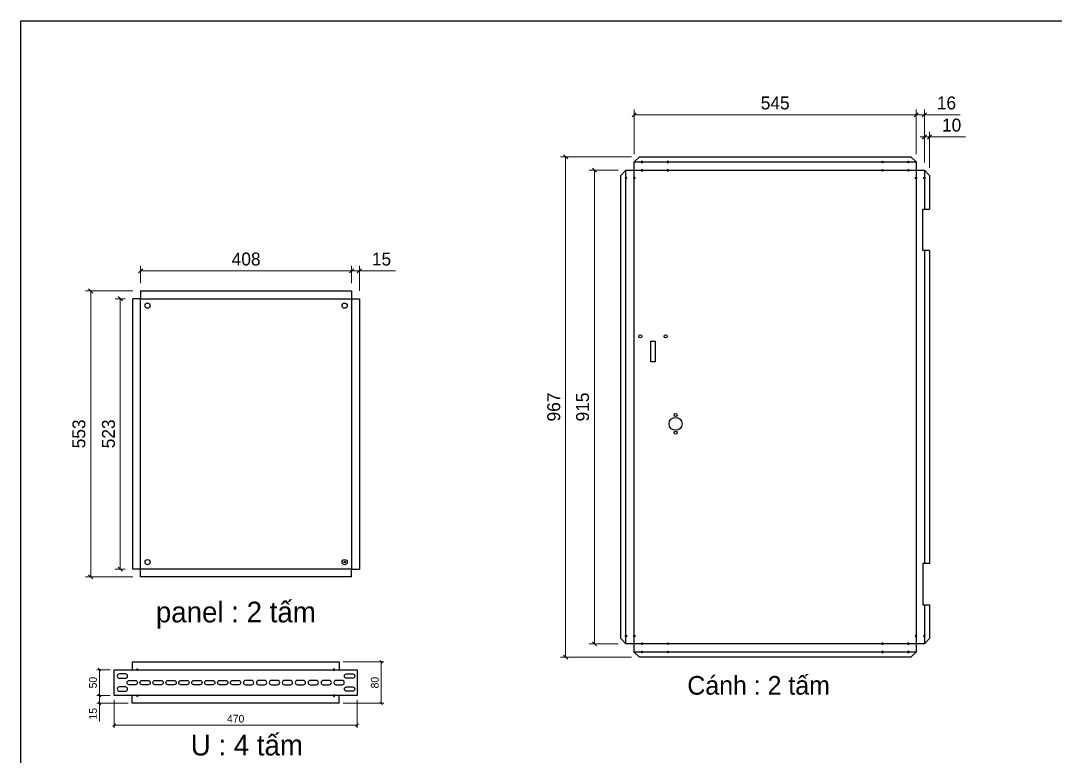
# Model space of a CAD drawing. Header units: millimetres. Extents: x 0 to 3953, y 0 to 2795.
# Drawn here: x 0 to 2000, y 1374 to 2795 of the extents above; entities that cross this region are included whole.
import ezdxf

# ---------------------------------------------------------------- set-up
doc = ezdxf.new("R2010")
doc.units = ezdxf.units.MM
doc.layers.add('CNC', color=7, linetype='Continuous')
doc.layers.add('DIM', color=253, linetype='Continuous')
doc.styles.add('Arial', font='arial.ttf')
doc.dimstyles.new('Dim-15', dxfattribs={"dimtxt": 15, "dimasz": 5, "dimexe": 5, "dimexo": 8, "dimgap": 5, "dimtad": 1, "dimdec": 0, "dimtxsty": 'Standard', "dimblk": 'OBLIQUE', "dimcen": 10, "dimclrd": 5, "dimclre": 5, "dimclrt": 3, "dimazin": 3, "dimtfac": 1, "dimtdec": 0, "dimtmove": 0, "dimatfit": 3, "dimldrblk": 'OBLIQUE', "dimlwd": 9, "dimlwe": 9})
doc.dimstyles.new('Dim-25', dxfattribs={"dimtxt": 25, "dimasz": 8, "dimexe": 10, "dimexo": 15, "dimgap": 10, "dimtad": 1, "dimdec": 0, "dimtxsty": 'Standard', "dimblk": 'OBLIQUE', "dimcen": 10, "dimclrd": 5, "dimclre": 5, "dimclrt": 3, "dimazin": 3, "dimtfac": 1, "dimtdec": 0, "dimtmove": 0, "dimatfit": 3, "dimldrblk": 'OBLIQUE', "dimlwd": 9, "dimlwe": 9})

# ---------------------------------------------------------------- blocks, each defined once
blk = doc.blocks.new('KHUNG CHUẨN')
at = {"color": 7}
blk.add_lwpolyline([(16919.2, -26555.2), (19889.2, -26555.2), (19889.2, -28655.2), (16919.2, -28655.2)], close=True, dxfattribs=at)
at = {"color": 3, "style": 'Arial'}
for tag, p in [('#01', (17055.6, -28580.1)), ('#02', (17431.4, -28580.1)), ('#03', (18030.6, -28580.1)), ('#08', (18751.7, -28580.1)), ('#10', (19064.8, -28580.1)), ('#04', (17024.8, -28634.6)), ('#05', (17308.5, -28633)), ('#06', (17632.7, -28633.7)), ('#07', (18002, -28634.7)), ('#09', (18753.8, -28632.6)), ('#11', (19060.3, -28625.7)), ('#12', (19806.5, -28628.9))]:
    blk.add_attdef(tag, p, '', height=20, dxfattribs=at)
blk = doc.blocks.new('*D1')
at = {"color": 5, "lineweight": 9, "ltscale": 3, "transparency": 16777216}
for p, q in [((639.9, 2287.9), (639.9, 2321.6)), ((654.9, 2272.9), (654.9, 2321.6)), ((639.9, 2311.6), (631.9, 2311.6)), ((639.9, 2311.6), (654.9, 2311.6)), ((654.9, 2311.6), (724.6, 2311.6))]:
    blk.add_line(p, q, dxfattribs=at)
at = {"color": 0, "linetype": 'ByBlock', "lineweight": -2}
for p, q in [((635.9, 2307.6), (643.9, 2315.6)), ((658.9, 2315.6), (650.9, 2307.6))]:
    blk.add_line(p, q, dxfattribs=at)
at = {"layer": 'Defpoints', "color": 0, "ltscale": 3, "transparency": 16777216}
for p in [(654.9, 2311.6), (639.9, 2272.9), (654.9, 2257.9)]:
    blk.add_point(p, dxfattribs=at)
at = {"color": 3, "ltscale": 3, "transparency": 16777216, "insert": (697.7, 2334.4), "char_height": 25, "attachment_point": 5}
blk.add_mtext('15', dxfattribs=at)
blk = doc.blocks.new('_Oblique')
at = {"color": 0, "linetype": 'ByBlock', "lineweight": -2}
blk.add_line((-0.5, -0.5), (0.5, 0.5), dxfattribs=at)
blk = doc.blocks.new('*D2')
at = {"color": 5, "lineweight": 9, "ltscale": 3, "transparency": 16777216}
for p, q in [((231.9, 2287.9), (231.9, 2321.6)), ((639.9, 2287.9), (639.9, 2321.6)), ((639.9, 2311.6), (231.9, 2311.6))]:
    blk.add_line(p, q, dxfattribs=at)
at = {"color": 0, "linetype": 'ByBlock', "lineweight": -2}
for p, q in [((235.9, 2315.6), (227.9, 2307.6)), ((635.9, 2307.6), (643.9, 2315.6))]:
    blk.add_line(p, q, dxfattribs=at)
at = {"layer": 'Defpoints', "color": 0, "ltscale": 3, "transparency": 16777216}
for p in [(231.9, 2311.6), (231.9, 2272.9), (639.9, 2272.9)]:
    blk.add_point(p, dxfattribs=at)
at = {"color": 3, "ltscale": 3, "transparency": 16777216, "insert": (435.9, 2334.4), "char_height": 25, "attachment_point": 5}
blk.add_mtext('408', dxfattribs=at)
blk = doc.blocks.new('*D3')
at = {"color": 5, "lineweight": 9, "ltscale": 3, "transparency": 16777216}
for p, q in [((216.9, 2272.9), (125.3, 2272.9)), ((135.3, 2272.9), (135.3, 1720.4)), ((216.9, 1720.4), (125.3, 1720.4))]:
    blk.add_line(p, q, dxfattribs=at)
at = {"color": 0, "linetype": 'ByBlock', "lineweight": -2}
for p, q in [((139.3, 2268.9), (131.3, 2276.9)), ((131.3, 1724.4), (139.3, 1716.4))]:
    blk.add_line(p, q, dxfattribs=at)
at = {"layer": 'Defpoints', "color": 0, "ltscale": 3, "transparency": 16777216}
for p in [(231.9, 2272.9), (135.3, 1720.4), (231.9, 1720.4)]:
    blk.add_point(p, dxfattribs=at)
at = {"color": 3, "ltscale": 3, "transparency": 16777216, "insert": (112.6, 1996.7), "char_height": 25, "attachment_point": 5, "rotation": 90}
blk.add_mtext('553', dxfattribs=at)
blk = doc.blocks.new('*D4')
at = {"color": 0, "linetype": 'ByBlock', "lineweight": -2}
for p, q in [((196.6, 2253.9), (188.6, 2261.9)), ((188.6, 1739.4), (196.6, 1731.4))]:
    blk.add_line(p, q, dxfattribs=at)
at = {"color": 5, "lineweight": 9, "ltscale": 3, "transparency": 16777216}
for p, q in [((201.9, 2257.9), (182.6, 2257.9)), ((192.6, 1735.4), (192.6, 2257.9)), ((201.9, 1735.4), (182.6, 1735.4))]:
    blk.add_line(p, q, dxfattribs=at)
at = {"layer": 'Defpoints', "color": 0, "ltscale": 3, "transparency": 16777216}
for p in [(192.6, 2257.9), (216.9, 2257.9), (216.9, 1735.4)]:
    blk.add_point(p, dxfattribs=at)
at = {"color": 3, "ltscale": 3, "transparency": 16777216, "insert": (169.8, 1996.7), "char_height": 25, "attachment_point": 5, "rotation": 90}
blk.add_mtext('523', dxfattribs=at)
blk = doc.blocks.new('*D10')
at = {"color": 0, "linetype": 'ByBlock', "lineweight": -2}
for p, q in [((183.2, 1436.1), (178.2, 1431.1)), ((648.2, 1431.1), (653.2, 1436.1))]:
    blk.add_line(p, q, dxfattribs=at)
at = {"layer": 'Defpoints', "color": 0, "transparency": 16777216}
for p in [(180.7, 1491), (650.7, 1491), (650.7, 1433.6)]:
    blk.add_point(p, dxfattribs=at)
at = {"layer": 'DIM', "color": 5, "lineweight": 9, "transparency": 16777216}
for p, q in [((180.7, 1483), (180.7, 1428.6)), ((650.7, 1483), (650.7, 1428.6)), ((180.7, 1433.6), (650.7, 1433.6))]:
    blk.add_line(p, q, dxfattribs=at)
at = {"layer": 'DIM', "color": 3, "transparency": 16777216, "insert": (415.7, 1446.2), "char_height": 15, "attachment_point": 5}
blk.add_mtext('470', dxfattribs=at)
blk = doc.blocks.new('*D11')
at = {"color": 0, "linetype": 'ByBlock', "lineweight": -2}
for p, q in [((699.8, 1553.5), (694.8, 1558.5)), ((694.8, 1478.5), (699.8, 1473.5))]:
    blk.add_line(p, q, dxfattribs=at)
at = {"layer": 'Defpoints', "color": 0, "transparency": 16777216}
for p in [(615.7, 1556), (697.3, 1556), (615.7, 1476)]:
    blk.add_point(p, dxfattribs=at)
at = {"layer": 'DIM', "color": 5, "lineweight": 9, "transparency": 16777216}
for p, q in [((623.7, 1556), (702.3, 1556)), ((697.3, 1476), (697.3, 1556)), ((623.7, 1476), (702.3, 1476))]:
    blk.add_line(p, q, dxfattribs=at)
at = {"layer": 'DIM', "color": 3, "transparency": 16777216, "insert": (684.7, 1516), "char_height": 15, "attachment_point": 5, "rotation": 90}
blk.add_mtext('80', dxfattribs=at)
blk = doc.blocks.new('*D12')
at = {"color": 0, "linetype": 'ByBlock', "lineweight": -2}
for p, q in [((154.9, 1538.5), (149.9, 1543.5)), ((149.9, 1493.5), (154.9, 1488.5))]:
    blk.add_line(p, q, dxfattribs=at)
at = {"layer": 'Defpoints', "color": 0, "transparency": 16777216}
for p in [(180.7, 1541), (152.4, 1491), (180.7, 1491)]:
    blk.add_point(p, dxfattribs=at)
at = {"layer": 'DIM', "color": 5, "lineweight": 9, "transparency": 16777216}
for p, q in [((172.7, 1541), (147.4, 1541)), ((152.4, 1541), (152.4, 1491)), ((172.7, 1491), (147.4, 1491))]:
    blk.add_line(p, q, dxfattribs=at)
at = {"layer": 'DIM', "color": 3, "transparency": 16777216, "insert": (139.8, 1516), "char_height": 15, "attachment_point": 5, "rotation": 90}
blk.add_mtext('50', dxfattribs=at)
blk = doc.blocks.new('*D13')
at = {"color": 0, "linetype": 'ByBlock', "lineweight": -2}
for p, q in [((154.9, 1488.5), (149.9, 1493.5)), ((149.9, 1478.5), (154.9, 1473.5))]:
    blk.add_line(p, q, dxfattribs=at)
at = {"layer": 'Defpoints', "color": 0, "transparency": 16777216}
for p in [(180.7, 1491), (152.4, 1476), (215.7, 1476)]:
    blk.add_point(p, dxfattribs=at)
at = {"layer": 'DIM', "color": 5, "lineweight": 9, "transparency": 16777216}
for p, q in [((172.7, 1491), (147.4, 1491)), ((152.4, 1491), (152.4, 1476)), ((207.7, 1476), (147.4, 1476)), ((152.4, 1476), (152.4, 1440.8))]:
    blk.add_line(p, q, dxfattribs=at)
at = {"layer": 'DIM', "color": 3, "transparency": 16777216, "insert": (139.8, 1455.9), "char_height": 15, "attachment_point": 5, "rotation": 90}
blk.add_mtext('15', dxfattribs=at)
blk = doc.blocks.new('ovan8.5x20')
at = {"layer": 'CNC', "color": 2, "lineweight": -3}
for p, q in [((5.7, 4.2), (-5.8, 4.2)), ((-5.8, -4.2), (5.7, -4.2))]:
    blk.add_line(p, q, dxfattribs=at)
for centre, start, end in [((-5.8, 0), 90, 270), ((5.7, 0), 270, 90)]:
    blk.add_arc(centre, 4.25, start, end, dxfattribs=at)
blk = doc.blocks.new('f3daunguoc')
at = {"layer": 'CNC', "color": 2, "lineweight": -3}
blk.add_circle((0, 0), 1.5, dxfattribs=at)
blk = doc.blocks.new('*D17')
at = {"color": 5, "lineweight": 9, "ltscale": 3, "transparency": 16777216}
for p, q in [((1747.3, 2570.4), (1739.3, 2570.4)), ((1747.3, 2521.1), (1747.3, 2580.4)), ((1747.3, 2570.4), (1757.3, 2570.4)), ((1757.3, 2511.1), (1757.3, 2580.4)), ((1757.3, 2570.4), (1826.6, 2570.4))]:
    blk.add_line(p, q, dxfattribs=at)
at = {"color": 0, "linetype": 'ByBlock', "lineweight": -2}
for p, q in [((1743.3, 2566.4), (1751.3, 2574.4)), ((1761.3, 2574.4), (1753.3, 2566.4))]:
    blk.add_line(p, q, dxfattribs=at)
at = {"layer": 'Defpoints', "color": 0, "ltscale": 3, "transparency": 16777216}
for p in [(1757.3, 2570.4), (1747.3, 2506.1), (1757.3, 2496.1)]:
    blk.add_point(p, dxfattribs=at)
at = {"color": 3, "ltscale": 3, "transparency": 16777216, "insert": (1800, 2593.2), "char_height": 25, "attachment_point": 5}
blk.add_mtext('10', dxfattribs=at)
blk = doc.blocks.new('*D18')
at = {"color": 5, "lineweight": 9, "ltscale": 3, "transparency": 16777216}
for p, q in [((1731.3, 2537.1), (1731.3, 2623.3)), ((1747.3, 2521.1), (1747.3, 2623.3)), ((1731.3, 2613.3), (1723.3, 2613.3)), ((1731.3, 2613.3), (1747.3, 2613.3)), ((1747.3, 2613.3), (1816.7, 2613.3))]:
    blk.add_line(p, q, dxfattribs=at)
at = {"color": 0, "linetype": 'ByBlock', "lineweight": -2}
for p, q in [((1727.3, 2609.3), (1735.3, 2617.3)), ((1751.3, 2617.3), (1743.3, 2609.3))]:
    blk.add_line(p, q, dxfattribs=at)
at = {"layer": 'Defpoints', "color": 0, "ltscale": 3, "transparency": 16777216}
for p in [(1747.3, 2613.3), (1731.3, 2522.1), (1747.3, 2506.1)]:
    blk.add_point(p, dxfattribs=at)
at = {"color": 3, "ltscale": 3, "transparency": 16777216, "insert": (1790, 2636.1), "char_height": 25, "attachment_point": 5}
blk.add_mtext('16', dxfattribs=at)
blk = doc.blocks.new('*D19')
at = {"color": 5, "lineweight": 9, "ltscale": 3, "transparency": 16777216}
for p, q in [((1186.3, 2537.1), (1186.3, 2623.3)), ((1731.3, 2537.1), (1731.3, 2623.3)), ((1731.3, 2613.3), (1186.3, 2613.3))]:
    blk.add_line(p, q, dxfattribs=at)
at = {"color": 0, "linetype": 'ByBlock', "lineweight": -2}
for p, q in [((1190.3, 2617.3), (1182.3, 2609.3)), ((1727.3, 2609.3), (1735.3, 2617.3))]:
    blk.add_line(p, q, dxfattribs=at)
at = {"layer": 'Defpoints', "color": 0, "ltscale": 3, "transparency": 16777216}
for p in [(1186.3, 2613.3), (1186.3, 2522.1), (1731.3, 2522.1)]:
    blk.add_point(p, dxfattribs=at)
at = {"color": 3, "ltscale": 3, "transparency": 16777216, "insert": (1458.8, 2636), "char_height": 25, "attachment_point": 5}
blk.add_mtext('545', dxfattribs=at)
blk = doc.blocks.new('*D20')
at = {"color": 5, "lineweight": 9, "ltscale": 3, "transparency": 16777216}
for p, q in [((1181.3, 2532.1), (1043.6, 2532.1)), ((1053.6, 2532.1), (1053.6, 1565.1)), ((1181.3, 1565.1), (1043.6, 1565.1))]:
    blk.add_line(p, q, dxfattribs=at)
at = {"color": 0, "linetype": 'ByBlock', "lineweight": -2}
for p, q in [((1057.6, 2528.1), (1049.6, 2536.1)), ((1049.6, 1569.1), (1057.6, 1561.1))]:
    blk.add_line(p, q, dxfattribs=at)
at = {"layer": 'Defpoints', "color": 0, "ltscale": 3, "transparency": 16777216}
for p in [(1196.3, 2532.1), (1053.6, 1565.1), (1196.3, 1565.1)]:
    blk.add_point(p, dxfattribs=at)
at = {"color": 3, "ltscale": 3, "transparency": 16777216, "insert": (1030.8, 2048.6), "char_height": 25, "attachment_point": 5, "rotation": 90}
blk.add_mtext('967', dxfattribs=at)
blk = doc.blocks.new('*D21')
at = {"color": 5, "lineweight": 9, "ltscale": 3, "transparency": 16777216}
for p, q in [((1155.3, 2506.1), (1099.3, 2506.1)), ((1109.3, 1591.1), (1109.3, 2506.1)), ((1155.3, 1591.1), (1099.3, 1591.1))]:
    blk.add_line(p, q, dxfattribs=at)
at = {"color": 0, "linetype": 'ByBlock', "lineweight": -2}
for p, q in [((1113.3, 2502.1), (1105.3, 2510.1)), ((1105.3, 1595.1), (1113.3, 1587.1))]:
    blk.add_line(p, q, dxfattribs=at)
at = {"layer": 'Defpoints', "color": 0, "ltscale": 3, "transparency": 16777216}
for p in [(1109.3, 2506.1), (1170.3, 2506.1), (1170.3, 1591.1)]:
    blk.add_point(p, dxfattribs=at)
at = {"color": 3, "ltscale": 3, "transparency": 16777216, "insert": (1086.5, 2048.6), "char_height": 25, "attachment_point": 5, "rotation": 90}
blk.add_mtext('915', dxfattribs=at)

msp = doc.modelspace()

# ---------------------------------------------------------------- linework, layer by layer
at = {"color": 7}
for p, q in [((180.7, 1541), (650.7, 1541)), ((180.7, 1491), (180.7, 1541)), ((215.7, 1556), (615.7, 1556)), ((215.7, 1556), (215.7, 1541)), ((615.7, 1556), (615.7, 1541)), ((650.7, 1541), (650.7, 1491)), ((650.7, 1491), (180.7, 1491)), ((215.7, 1476), (215.7, 1491)), ((615.7, 1476), (615.7, 1491)), ((615.7, 1476), (215.7, 1476))]:
    msp.add_line(p, q, dxfattribs=at)
for points in [[(1757.3, 1666.1), (1757.3, 1601.1), (1747.3, 1591.1), (1731.3, 1591.1), (1731.3, 1575.1), (1721.3, 1565.1), (1196.3, 1565.1), (1186.3, 1575.1), (1186.3, 1591.1), (1170.3, 1591.1), (1160.3, 1601.1), (1160.3, 2496.1), (1170.3, 2506.1), (1186.3, 2506.1), (1186.3, 2522.1), (1196.3, 2532.1), (1721.3, 2532.1), (1731.3, 2522.1), (1731.3, 2506.1), (1747.3, 2506.1), (1757.3, 2496.1), (1757.3, 2431.1)], [(1186.3, 2522.1), (1731.3, 2522.1)], [(1170.3, 1591.1), (1170.3, 2506.1)], [(1747.3, 2506.1), (1747.3, 2431.1)], [(1747.3, 2351.1), (1747.3, 1746.1)], [(1757.3, 2351.1), (1757.3, 1746.1)], [(1747.3, 1666.1), (1747.3, 1591.1)], [(1731.3, 1575.1), (1186.3, 1575.1)]]:
    msp.add_lwpolyline(points, dxfattribs=at)
msp.add_lwpolyline([(1186.3, 2506.1), (1731.3, 2506.1), (1731.3, 1591.1), (1186.3, 1591.1)], close=True, dxfattribs=at)
at = {"color": 2}
for points in [[(1757.3, 2351.1), (1744.3, 2351.1), (1744.3, 2431.1), (1757.3, 2431.1)], [(1757.3, 1746.1), (1744.3, 1746.1), (1744.3, 1666.1), (1757.3, 1666.1)]]:
    msp.add_lwpolyline(points, dxfattribs=at)
at = {"ltscale": 3}
for points in [[(231.9, 2272.9), (231.9, 2257.9), (216.9, 2257.9)], [(231.9, 2272.9), (639.9, 2272.9)], [(639.9, 2272.9), (639.9, 2257.9), (654.9, 2257.9)], [(216.9, 1735.4), (216.9, 2257.9)], [(654.9, 2257.9), (654.9, 1735.4)], [(231.9, 1720.4), (231.9, 1735.4), (216.9, 1735.4)], [(639.9, 1720.4), (639.9, 1735.4), (654.9, 1735.4)], [(639.9, 1720.4), (231.9, 1720.4)]]:
    msp.add_lwpolyline(points, dxfattribs=at)
msp.add_lwpolyline([(231.9, 2257.9), (639.9, 2257.9), (639.9, 1735.4), (231.9, 1735.4)], close=True, dxfattribs=at)
at = {"color": 2}
msp.add_lwpolyline([(1218.3, 2175.6), (1226.8, 2175.6), (1226.8, 2135.6), (1218.3, 2135.6)], close=True, dxfattribs=at)
at = {"color": 2, "ltscale": 3}
for centre, radius in [((245.4, 2244.4), 5), ((626.4, 2244.4), 5), ((245.4, 1748.9), 5), ((626.4, 1748.9), 5), ((626.4, 1748.9), 1.5)]:
    msp.add_circle(centre, radius, dxfattribs=at)
at = {"color": 2}
for centre, radius in [((1198, 2185.1), 3), ((1247, 2185.1), 3), ((1266.2, 2016.1), 12.5), ((1266.2, 2033.1), 3), ((1266.2, 1999.1), 3)]:
    msp.add_circle(centre, radius, dxfattribs=at)

# ---------------------------------------------------------------- block references
at = {"color": 3, "xscale": 1.331000000005587, "yscale": 1.331000000005587, "zscale": 1.331000000005587}
msp.add_blockref('KHUNG CHUẨN', (-22519.5, 38140), dxfattribs=at)
at = {"lineweight": -3, "xscale": -1}
for p, rotation in [((1201.3, 2522.1), 180), ((1251.3, 2522.1), 180), ((1201.3, 2506.1), 180), ((1251.3, 2506.1), 180), ((1170.3, 2491.1), 180), ((1186.3, 2491.1), 180), ((605.7, 1541), 90), ((605.7, 1491), 90)]:
    msp.add_blockref('f3daunguoc', p, dxfattribs=dict(at, rotation=rotation))
at = {"lineweight": -3}
for p, rotation in [((1666.3, 2522.1), 180), ((1716.3, 2522.1), 180), ((1666.3, 2506.1), 180), ((1716.3, 2506.1), 180), ((1731.3, 2491.1), 180), ((1747.3, 2491.1), 180), ((225.7, 1541), 270), ((225.7, 1491), 270)]:
    msp.add_blockref('f3daunguoc', p, dxfattribs=dict(at, rotation=rotation))
for p in [(1170.3, 1606.1), (1186.3, 1606.1), (1201.3, 1591.1), (1251.3, 1591.1), (1201.3, 1575.1), (1251.3, 1575.1)]:
    msp.add_blockref('f3daunguoc', p, dxfattribs=at)
at = {"lineweight": -3, "xscale": -1}
for p in [(1731.3, 1606.1), (1747.3, 1606.1), (1666.3, 1591.1), (1716.3, 1591.1), (1666.3, 1575.1), (1716.3, 1575.1)]:
    msp.add_blockref('f3daunguoc', p, dxfattribs=at)
at = {"layer": 'CNC', "lineweight": -3, "rotation": 180}
for p in [(196.7, 1528.5), (196.7, 1503.5), (440.7, 1516), (465.7, 1516), (490.7, 1516), (515.7, 1516), (540.7, 1516), (565.7, 1516), (590.7, 1516), (615.7, 1516)]:
    msp.add_blockref('ovan8.5x20', p, dxfattribs=at)
at = {"layer": 'CNC', "lineweight": -3, "xscale": -1, "rotation": 180}
for p in [(635.9, 1528.5), (215.7, 1516), (240.7, 1516), (265.7, 1516), (290.7, 1516), (315.7, 1516), (340.7, 1516), (365.7, 1516), (390.7, 1516), (415.7, 1516), (635.9, 1503.5)]:
    msp.add_blockref('ovan8.5x20', p, dxfattribs=at)

# ---------------------------------------------------------------- texts
at = {"color": 7, "char_height": 40, "width": 683.2, "attachment_point": 5}
for s, insert in [('panel : 2 tấm', (416, 1646.4)), ('U : 4 tấm', (437.3, 1394.9))]:
    msp.add_mtext(s, dxfattribs=dict(at, insert=insert))
at = {"color": 2, "insert": (1426.8, 1510.5), "char_height": 36, "width": 775, "attachment_point": 5}
msp.add_mtext('Cánh : 2 tấm', dxfattribs=at)

# ---------------------------------------------------------------- dimensions: what is measured, and where the dimension line sits
at = {"ltscale": 3}
for base, p1, p2, picture, middle in [((1186.3, 2613.3), (1731.3, 2522.1), (1186.3, 2522.1), '*D19', (1458.8, 2636)), ((1747.3, 2613.3), (1731.3, 2522.1), (1747.3, 2506.1), '*D18', (1790, 2636.1)), ((1757.3, 2570.4), (1747.3, 2506.1), (1757.3, 2496.1), '*D17', (1800, 2593.2)), ((231.9, 2311.6), (639.9, 2272.9), (231.9, 2272.9), '*D2', (435.9, 2334.4)), ((654.9, 2311.6), (639.9, 2272.9), (654.9, 2257.9), '*D1', (697.7, 2334.4))]:
    dim = msp.add_linear_dim(base=base, p1=p1, p2=p2, dimstyle='Dim-25', dxfattribs=at)
    dim.commit()
    dim.dimension.update_dxf_attribs({"geometry": picture, "text_midpoint": middle})
for base, p1, p2, picture, middle in [((1053.6, 1565.1), (1196.3, 2532.1), (1196.3, 1565.1), '*D20', (1030.8, 2048.6)), ((135.3243595, 1720.4007697), (231.9130789, 2272.9007697), (231.9130789, 1720.4007697), '*D3', (112.5515082, 1996.6507697)), ((192.5524204, 2257.9007697), (216.9130789, 1735.4007697), (216.9130789, 2257.9007697), '*D4', (169.7795691, 1996.6507697))]:
    dim = msp.add_linear_dim(base=base, p1=p1, p2=p2, angle=90, dimstyle='Dim-25', dxfattribs=at)
    dim.commit()
    dim.dimension.update_dxf_attribs({"geometry": picture, "text_midpoint": middle})
dim = msp.add_linear_dim(base=(1109.3, 2506.1), p1=(1170.3, 1591.1), p2=(1170.3, 2506.1), angle=90, dimstyle='Dim-25', dxfattribs=at)
dim.commit()
dim.dimension.update_dxf_attribs({"geometry": '*D21', "text_midpoint": (1109.3, 2048.6), "dimtype": 160})
at = {"layer": 'DIM', "color": 7}
for base, p1, p2, picture, middle in [((152.4, 1491), (180.7, 1541), (180.7, 1491), '*D12', (139.8, 1516)), ((697.3, 1556), (615.7, 1476), (615.7, 1556), '*D11', (684.7, 1516)), ((152.4, 1476), (180.7, 1491), (215.7, 1476), '*D13', (139.8, 1455.9))]:
    dim = msp.add_linear_dim(base=base, p1=p1, p2=p2, angle=90, dimstyle='Dim-15', dxfattribs=at)
    dim.commit()
    dim.dimension.update_dxf_attribs({"geometry": picture, "text_midpoint": middle})
dim = msp.add_linear_dim(base=(650.7, 1433.6), p1=(180.7, 1491), p2=(650.7, 1491), dimstyle='Dim-15', dxfattribs=at)
dim.commit()
dim.dimension.update_dxf_attribs({"geometry": '*D10', "text_midpoint": (415.7, 1446.2)})

doc.saveas('drawing.dxf')
